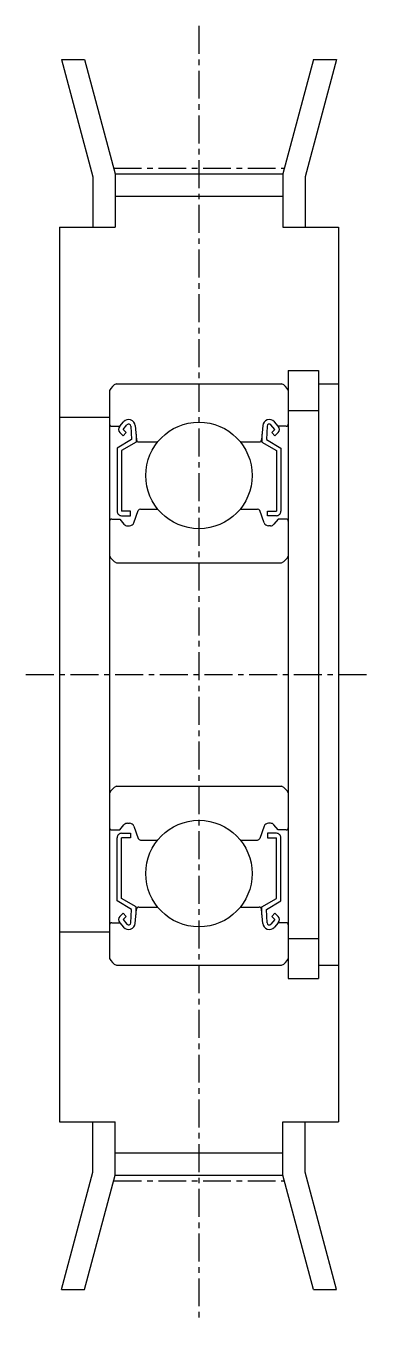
# Model space of a CAD drawing. Extents: x 10 to 142, y 10 to 121.
# Drawn here: x 126.1 to 141.6, y 63 to 121 of the extents above; entities outside this region: 2.
import ezdxf

# ---------------------------------------------------------------- set-up
doc = ezdxf.new("R2010")
doc.units = 0
doc.linetypes.add('CENTER', pattern=[2, 1.25, -0.25, 0.25, -0.25])
doc.layers.get('0').update_dxf_attribs({"linetype": 'CONTINUOUS'})
doc.layers.add('CENTER', color=1, linetype='CENTER')
doc.styles.get("Standard").update_dxf_attribs({"font": 'txt', "bigfont": 'BIGFONT'})

msp = doc.modelspace()

# ---------------------------------------------------------------- linework, layer by layer
at = {"color": 7, "linetype": 'CONTINUOUS'}
for p, q in [((127.689, 119.541), (129.094, 114.295)), ((127.689, 119.541), (128.724, 119.541)), ((128.724, 119.541), (130.094, 114.426)), ((138.965, 119.541), (137.594, 114.426)), ((140, 119.541), (138.594, 114.295)), ((138.965, 119.541), (140, 119.541)), ((129.094, 114.295), (129.094, 112.041)), ((130.094, 114.426), (137.594, 114.426)), ((130.094, 114.426), (130.094, 112.041)), ((137.594, 114.426), (137.594, 112.041)), ((138.594, 114.295), (138.594, 112.041)), ((130.094, 113.426), (137.594, 113.426)), ((127.594, 112.041), (127.594, 72.041)), ((127.594, 112.041), (130.094, 112.041)), ((137.594, 112.041), (140.094, 112.041)), ((140.094, 112.041), (140.094, 72.041)), ((137.844, 105.641), (137.844, 78.441)), ((137.844, 105.641), (139.194, 105.641)), ((139.194, 105.641), (139.194, 78.441)), ((130.144, 105.041), (137.544, 105.041)), ((139.194, 105.041), (140.094, 105.041)), ((129.844, 104.741), (129.844, 79.341)), ((137.844, 104.741), (137.844, 79.341)), ((137.844, 103.841), (139.194, 103.841)), ((127.594, 103.541), (129.844, 103.541)), ((130.304, 103.141), (130.466, 103.335)), ((137.384, 103.141), (137.222, 103.335)), ((129.944, 103.141), (130.304, 103.141)), ((130.446, 102.716), (130.304, 102.858)), ((130.446, 102.999), (130.62, 103.206)), ((130.587, 102.858), (130.446, 102.999)), ((130.446, 102.716), (130.587, 102.858)), ((130.792, 103.151), (130.825, 102.542)), ((130.992, 103.169), (131.047, 102.532)), ((131.025, 102.787), (131.025, 102.426)), ((136.696, 103.169), (136.641, 102.532)), ((136.663, 102.787), (136.663, 102.426)), ((136.896, 103.151), (136.863, 102.542)), ((137.242, 102.999), (137.068, 103.206)), ((137.101, 102.858), (137.242, 102.999)), ((137.242, 102.716), (137.101, 102.858)), ((137.242, 102.716), (137.384, 102.858)), ((137.744, 103.141), (137.384, 103.141)), ((130.825, 102.542), (130.175, 102.166)), ((130.175, 102.166), (130.175, 99.341)), ((131.025, 102.426), (130.375, 102.051)), ((131.147, 102.441), (131.995, 102.441)), ((135.694, 102.441), (136.541, 102.441)), ((136.663, 102.426), (137.313, 102.051)), ((136.863, 102.542), (137.513, 102.166)), ((137.513, 102.166), (137.513, 99.341)), ((130.375, 102.051), (130.375, 99.341)), ((137.313, 102.051), (137.313, 99.341)), ((130.775, 99.341), (130.375, 99.341)), ((130.775, 99.141), (130.775, 99.341)), ((130.923, 98.823), (131.124, 99.375)), ((131.218, 99.441), (131.995, 99.441)), ((135.694, 99.441), (136.47, 99.441)), ((136.765, 98.823), (136.564, 99.375)), ((136.913, 99.141), (136.913, 99.341)), ((136.913, 99.341), (137.313, 99.341)), ((129.944, 98.991), (130.294, 98.991)), ((130.294, 98.991), (130.486, 98.762)), ((130.375, 99.141), (130.775, 99.141)), ((130.639, 98.691), (130.735, 98.691)), ((137.313, 99.141), (136.913, 99.141)), ((137.049, 98.691), (136.953, 98.691)), ((137.394, 98.991), (137.202, 98.762)), ((137.744, 98.991), (137.394, 98.991)), ((130.144, 97.041), (137.544, 97.041)), ((137.444, 92.041), (137.445, 92.041)), ((130.144, 87.041), (137.544, 87.041)), ((130.294, 85.091), (130.486, 85.32)), ((130.639, 85.391), (130.735, 85.391)), ((137.049, 85.391), (136.953, 85.391)), ((137.394, 85.091), (137.202, 85.32)), ((129.944, 85.091), (130.294, 85.091)), ((130.175, 81.916), (130.175, 84.741)), ((130.375, 84.941), (130.775, 84.941)), ((130.375, 82.031), (130.375, 84.741)), ((130.775, 84.741), (130.375, 84.741)), ((130.775, 84.941), (130.775, 84.741)), ((130.923, 85.259), (131.124, 84.707)), ((136.765, 85.259), (136.564, 84.707)), ((136.913, 84.941), (136.913, 84.741)), ((137.313, 84.941), (136.913, 84.941)), ((136.913, 84.741), (137.313, 84.741)), ((137.313, 82.031), (137.313, 84.741)), ((137.744, 85.091), (137.394, 85.091)), ((137.513, 81.916), (137.513, 84.741)), ((131.218, 84.641), (131.995, 84.641)), ((135.694, 84.641), (136.47, 84.641)), ((130.825, 81.54), (130.175, 81.916)), ((131.025, 81.656), (130.375, 82.031)), ((136.663, 81.656), (137.313, 82.031)), ((136.863, 81.54), (137.513, 81.916)), ((130.446, 81.366), (130.304, 81.224)), ((130.446, 81.366), (130.587, 81.224)), ((130.587, 81.224), (130.446, 81.083)), ((130.792, 80.931), (130.825, 81.54)), ((130.992, 80.913), (131.047, 81.55)), ((131.025, 81.295), (131.025, 81.656)), ((131.147, 81.641), (131.995, 81.641)), ((135.694, 81.641), (136.541, 81.641)), ((136.696, 80.913), (136.641, 81.55)), ((136.663, 81.295), (136.663, 81.656)), ((136.896, 80.931), (136.863, 81.54)), ((137.242, 81.366), (137.101, 81.224)), ((137.101, 81.224), (137.242, 81.083)), ((137.242, 81.366), (137.384, 81.224)), ((129.944, 80.941), (130.304, 80.941)), ((130.304, 80.941), (130.466, 80.747)), ((130.446, 81.083), (130.62, 80.876)), ((137.242, 81.083), (137.068, 80.876)), ((137.384, 80.941), (137.222, 80.747)), ((137.744, 80.941), (137.384, 80.941)), ((127.594, 80.541), (129.844, 80.541)), ((137.844, 80.241), (139.194, 80.241)), ((130.144, 79.041), (137.544, 79.041)), ((139.194, 79.041), (140.094, 79.041)), ((137.844, 78.441), (139.194, 78.441)), ((127.594, 72.041), (130.094, 72.041)), ((129.094, 69.788), (129.094, 72.041)), ((130.094, 69.656), (130.094, 72.041)), ((137.594, 69.656), (137.594, 72.041)), ((137.594, 72.041), (140.094, 72.041)), ((138.594, 69.788), (138.594, 72.041)), ((130.094, 70.656), (137.594, 70.656)), ((127.689, 64.541), (129.094, 69.788)), ((128.724, 64.541), (130.094, 69.656)), ((130.094, 69.656), (137.594, 69.656)), ((138.965, 64.541), (137.594, 69.656)), ((140, 64.541), (138.594, 69.788)), ((127.689, 64.541), (128.724, 64.541)), ((138.965, 64.541), (140, 64.541))]:
    msp.add_line(p, q, dxfattribs=at)
for centre in [(133.844, 100.941), (133.844, 83.141)]:
    msp.add_circle(centre, 2.381, dxfattribs=at)
for centre, radius, start, end in [((130.391, 104.494), 0.6, 114.29518, 155.70465), ((137.298, 104.494), 0.6, 24.29533, 65.70471), ((129.944, 103.241), 0.1, 179.99995, 270.00049), ((130.695, 103.143), 0.298, 5.00305, 140.02231), ((130.695, 103.143), 0.0973, 4.71496, 139.96919), ((136.993, 103.143), 0.298, 39.97749, 174.9967), ((136.993, 103.143), 0.0973, 40.03078, 175.28445), ((137.744, 103.241), 0.1, 269.99927, 0), ((130.446, 102.999), 0.201, 134.99977, 224.79736), ((137.242, 102.999), 0.201, 315.20239, 44.99998), ((131.147, 102.541), 0.1, 185.14265, 270.00049), ((136.541, 102.541), 0.1, 269.99927, 354.85718), ((130.375, 99.341), 0.2, 179.99995, 270.00024), ((131.218, 99.341), 0.1, 89.99942, 160.11411), ((136.47, 99.341), 0.1, 19.88585, 89.99997), ((137.313, 99.341), 0.2, 269.99951, 0), ((129.944, 98.891), 0.1, 89.99942, 179.99995), ((130.639, 98.891), 0.2, 220.13535, 270.00024), ((130.735, 98.891), 0.2, 270.00024, 340.11475), ((136.953, 98.891), 0.2, 199.88498, 269.99951), ((137.049, 98.891), 0.2, 269.99951, 319.8645), ((137.744, 98.891), 0.1, 0, 89.99997), ((130.391, 97.588), 0.6, 204.29521, 245.70468), ((137.298, 97.588), 0.6, 294.29517, 335.70459), ((130.391, 86.494), 0.6, 114.29532, 155.70479), ((137.298, 86.494), 0.6, 24.29541, 65.70483), ((130.639, 85.191), 0.2, 89.99976, 139.86465), ((130.735, 85.191), 0.2, 19.88525, 89.99976), ((136.953, 85.191), 0.2, 90.00049, 160.11502), ((137.049, 85.191), 0.2, 40.1355, 90.00049), ((129.944, 85.191), 0.1, 180.00005, 270.00058), ((130.375, 84.741), 0.2, 89.99976, 180.00005), ((131.218, 84.741), 0.1, 199.88589, 270.00058), ((136.47, 84.741), 0.1, 270.00003, 340.11415), ((137.313, 84.741), 0.2, 0, 90.00049), ((137.744, 85.191), 0.1, 270.00003, 0), ((130.446, 81.083), 0.201, 135.20264, 225.00023), ((131.147, 81.541), 0.1, 89.99951, 174.85735), ((136.541, 81.541), 0.1, 5.14282, 90.00073), ((137.242, 81.083), 0.201, 315.00002, 44.79761), ((129.944, 80.841), 0.1, 89.99951, 180.00005), ((130.695, 80.939), 0.298, 219.97769, 354.99695), ((130.695, 80.939), 0.0973, 220.03081, 355.28504), ((136.993, 80.939), 0.298, 185.0033, 320.02251), ((136.993, 80.939), 0.0973, 184.71555, 319.96922), ((137.744, 80.841), 0.1, 0, 90.00073), ((130.391, 79.588), 0.6, 204.29535, 245.70482), ((137.298, 79.588), 0.6, 294.29529, 335.70467)]:
    msp.add_arc(centre, radius, start, end, dxfattribs=at)
at = {"layer": 'CENTER', "color": 1, "linetype": 'CENTER'}
for p, q in [((133.844, 121.041), (133.844, 63.041)), ((130.026, 114.681), (137.663, 114.681)), ((126.094, 92.041), (141.594, 92.041)), ((130.026, 69.401), (137.663, 69.401))]:
    msp.add_line(p, q, dxfattribs=at)

# ---------------------------------------------------------------- texts
at = {"color": 7, "linetype": 'CONTINUOUS'}
for s, p in [('AATF28 XL025', (10, 25)), ('AATF28XL025', (10, 10))]:
    msp.add_text(s, height=4, dxfattribs=at).set_placement(p)

doc.saveas('drawing.dxf')
